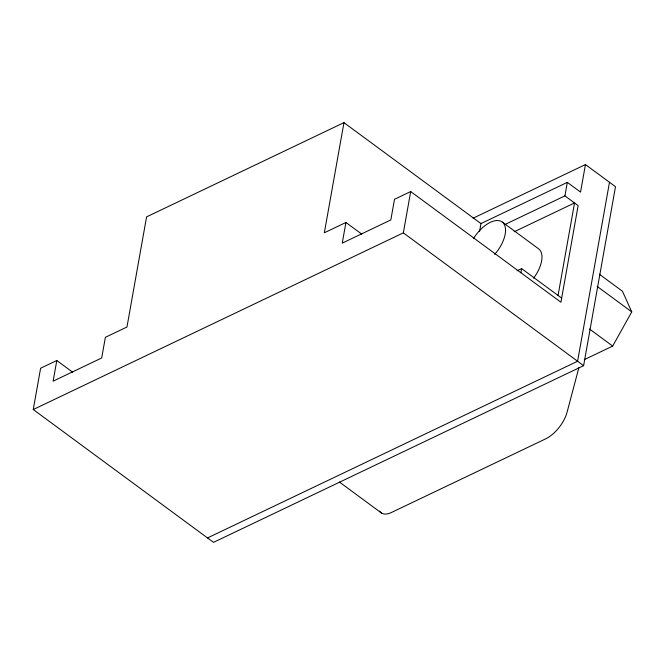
<?xml version="1.0" encoding="UTF-8"?>
<svg xmlns="http://www.w3.org/2000/svg" width="665" height="665" viewBox="0 0 665 665"><rect width="100%" height="100%" fill="white"/><g stroke="black" fill="none" stroke-linecap="round" stroke-linejoin="round"><path stroke-width="1" d="M473.014 218.236L585.449 164.563L615.499 186.699L583.612 365.675L213.523 542.357L33.25 409.54L40.607 368.235L56.799 360.505L72.684 372.217M56.799 360.505L53.117 381.161L101.695 357.969L105.369 337.321L126.965 327.014L146.583 216.873L343.963 122.643L480.97 223.581L567.328 182.36L580.545 192.094L585.449 164.563M343.963 122.643L324.345 232.783L345.933 222.476L361.818 234.18M345.933 222.476L342.251 243.124L390.829 219.932L394.503 199.284L410.696 191.553L560.928 302.234L578.134 205.61L564.918 195.876L505.491 224.246M33.25 409.54L403.339 232.858L410.696 191.553M479.598 231.304L480.97 223.581M520.878 272.733L521.618 268.602L561.659 298.103M564.918 195.876L567.328 182.36M558.06 295.451L574.535 202.958L514.178 231.769M609.489 182.268L577.602 361.245L207.513 537.935M578.874 367.72L567.162 411.901A25.918 13.308 -53.6 0 1 545.649 438.867L391.386 512.515A22.577 11.596 -53.6 0 1 379.565 511.061M584.302 359.632L612.681 346.083L631.75 311.893L622.448 291.237L599.356 274.221M517.121 270.746L521.618 268.602M597.112 286.366L631.75 311.893M502.366 222.118L538.8 248.968A26.093 13.4 -53.6 0 1 533.604 278.17M589.581 329.067L612.681 346.083M403.339 232.858L583.612 365.675M339.408 482.034L381.544 513.072M473.455 238.644A26.093 13.4 -53.6 0 1 502.158 221.969A26.093 13.4 -53.6 0 1 494.702 254.338"/></g></svg>
